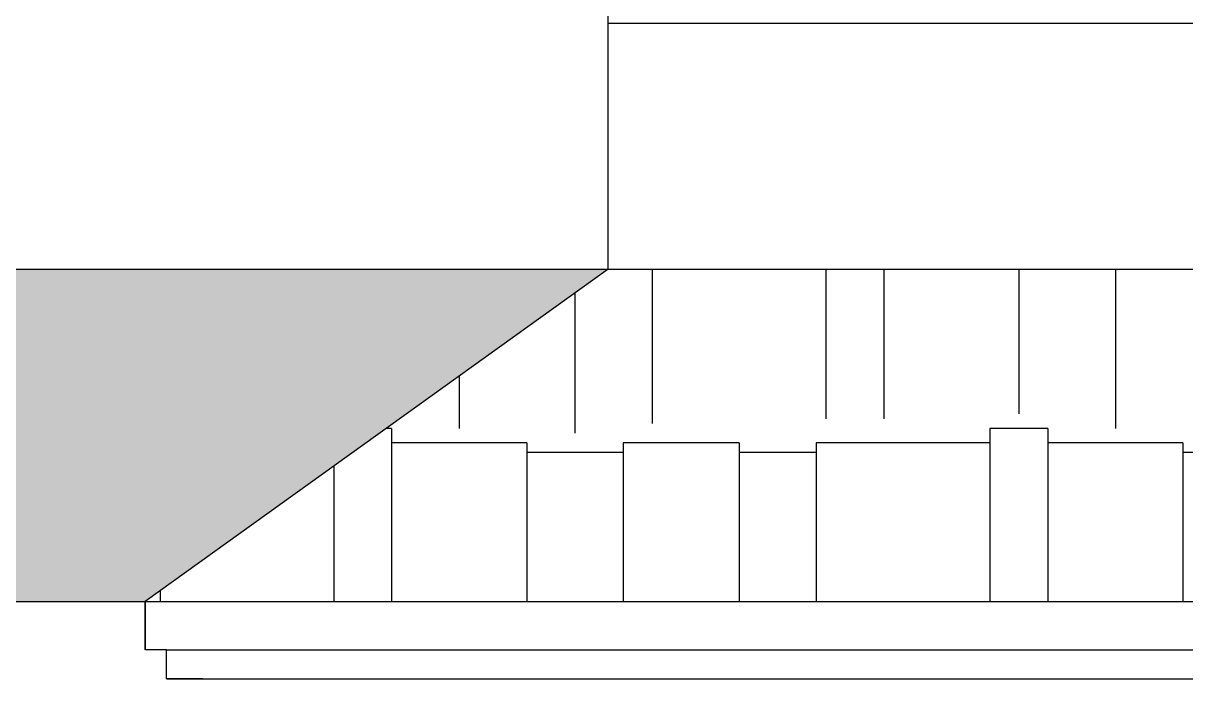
# Model space of a CAD drawing. Header units: inches. Extents: x 1397 to 20304, y -27267 to -746.
# Drawn here: x 15315.46 to 15345.58, y -21206.11 to -21189.11 of the extents above; entities that cross this region are included whole.
import ezdxf

# ---------------------------------------------------------------- set-up
doc = ezdxf.new("R2010")
doc.units = ezdxf.units.IN
doc.header["$LTSCALE"] = 17
doc.header["$MEASUREMENT"] = 0
doc.layers.add('25 BOT BAR', color=12, linetype='Continuous', lineweight=25)
pattern_1 = [(180, (0, 112), (-12.75, -6), [3, -2.5, 3.5, -1.5, 4.5, -2]), (180, (-3, 111.75), (-12.75, -6), [2.5, -9.5, 2, -3]), (180, (-9, 112.375), (-12.75, -6), [1.5, -15.5]), (270, (0, 112), (4.25, -6), [5.75, -18.25]), (270, (-3, 112), (4.25, -6), [5.625, -18.375]), (270, (-5.5, 112), (4.25, -6), [5.25, -18.75]), (270, (-9, 112.375), (4.25, -6), [5.75, -18.25]), (270, (-10.5, 112.375), (4.25, -6), [5.75, -18.25]), (270, (-15, 112), (4.25, -6), [5.5, -18.5])]

# ---------------------------------------------------------------- blocks, each defined once
blk = doc.blocks.new('A$Ce488fd43')
blk.add_line((0, 0), (58.463, 0))
at = {"layer": '25 BOT BAR'}
blk.add_line((0, 0), (0, 24), dxfattribs=at)

msp = doc.modelspace()

# ---------------------------------------------------------------- hatches: boundary and pattern name
at = {"layer": '25 BOT BAR'}
h = msp.add_hatch(dxfattribs=at)
h.set_pattern_fill('AR-RSHKE', color=8, scale=0.5, angle=180)
h.set_pattern_definition(pattern_1)
h.paths.add_polyline_path([(15330.618, -21195.486), (15012.618, -21195.486), (14996.618, -21204.111), (15318.618, -21204.111)])
h = msp.add_hatch(dxfattribs=at)
h.set_pattern_fill('AR-RSHKE', color=8, scale=0.5, angle=180)
h.set_pattern_definition(pattern_1)
h.paths.add_polyline_path([(15473.081, -21195.486), (15330.618, -21195.486), (15318.618, -21204.111), (15487.081, -21204.111)])

# ---------------------------------------------------------------- linework, layer by layer
for p, q in [((15330.618, -21195.486), (15330.618, -21189.111)), ((15012.618, -21195.486), (15473.081, -21195.486)), ((15330.618, -21195.486), (15318.618, -21204.111)), ((14996.618, -21204.111), (15473.081, -21204.111)), ((15012.618, -21204.111), (15473.081, -21204.111)), ((15318.618, -21204.111), (15330.618, -21204.111)), ((15318.618, -21205.361), (15318.618, -21204.111)), ((15318.618, -21204.111), (15318.618, -21205.361)), ((15319.177, -21205.361), (15318.618, -21205.361)), ((15319.177, -21206.111), (15319.177, -21205.361)), ((15319.177, -21205.361), (15486.523, -21205.361)), ((15320.118, -21206.111), (15319.177, -21206.111)), ((15319.177, -21206.111), (15486.523, -21206.111))]:
    msp.add_line(p, q, dxfattribs=at)

# ---------------------------------------------------------------- block references
msp.add_blockref('A$Ce488fd43', (15330.618, -21189.111), dxfattribs=at)

doc.saveas('drawing.dxf')
